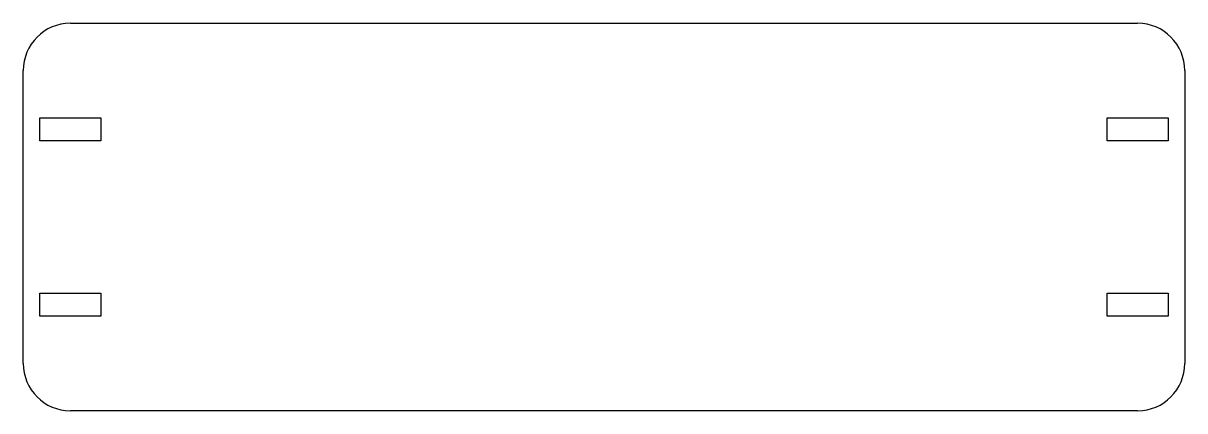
# Model space of a CAD drawing. Header units: millimetres. Extents: x 0 to 76.2, y 0 to 25.4.
import ezdxf

# ---------------------------------------------------------------- set-up
doc = ezdxf.new("R2010")
doc.units = ezdxf.units.MM
doc.layers.get('0').update_dxf_attribs({"true_color": 0xffffff})

msp = doc.modelspace()

# ---------------------------------------------------------------- linework, layer by layer
for p, q in [((3.1, 25.4), (73.1, 25.4)), ((0, 3.1), (0, 22.3)), ((76.2, 22.3), (76.2, 3.1)), ((1.1, 17.7), (1.1, 19.2)), ((1.1, 19.2), (5.1, 19.2)), ((5.1, 19.2), (5.1, 17.7)), ((71.1, 17.7), (71.1, 19.2)), ((71.1, 19.2), (75.1, 19.2)), ((75.1, 19.2), (75.1, 17.7)), ((5.1, 17.7), (1.1, 17.7)), ((75.1, 17.7), (71.1, 17.7)), ((1.1, 7.7), (5.1, 7.7)), ((1.1, 6.2), (1.1, 7.7)), ((5.1, 7.7), (5.1, 6.2)), ((71.1, 6.2), (71.1, 7.7)), ((71.1, 7.7), (75.1, 7.7)), ((75.1, 7.7), (75.1, 6.2)), ((5.1, 6.2), (1.1, 6.2)), ((75.1, 6.2), (71.1, 6.2)), ((73.1, 0), (3.1, 0))]:
    msp.add_line(p, q)
for centre, start, end in [((3.1, 22.3), 90, 180), ((73.1, 22.3), 0, 90), ((3.1, 3.1), 180, 270), ((73.1, 3.1), 270, 0)]:
    msp.add_arc(centre, 3.1, start, end)

doc.saveas('drawing.dxf')
